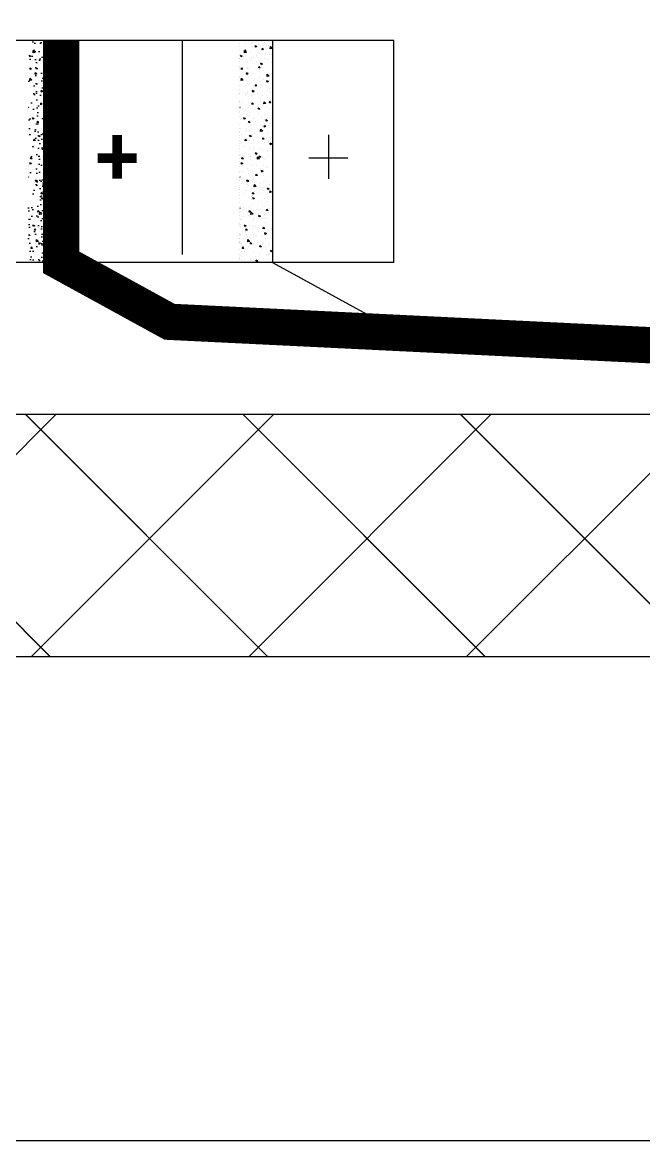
# Model space of a CAD drawing. Extents: x 419008 to 585152, y 366207 to 472224.
# Drawn here: x 510068.4 to 510324.9, y 458034 to 458495.9 of the extents above; entities that cross this region are included whole.
import ezdxf

# ---------------------------------------------------------------- set-up
doc = ezdxf.new("R2010")
doc.units = 0
doc.header["$LTSCALE"] = 50
doc.linetypes.add('CONTINOUS', pattern=[16, 16, -1e-13])
doc.layers.get('0').update_dxf_attribs({"linetype": 'CONTINUOUS'})
for name, color, linetype in [('base', 7, 'CONTINUOUS'), ('eq', 255, 'CONTINUOUS'), ('WALL', 5, 'CONTINUOUS')]:
    doc.layers.add(name, color=color, linetype=linetype)

# ---------------------------------------------------------------- blocks, each defined once
blk = doc.blocks.new('A$C3FF65A5C')
at = {"linetype": 'Continuous'}
for p, q in [((1714.49, 8729.87, 164.7), (685.51, 8729.87, 164.7)), ((1664.49, 8729.87, 164.7), (1664.49, 8660.16, 164.7)), ((1714.49, 8638.24, 164.7), (1714.49, 8729.87, 164.7)), ((1687.54, 8690.91, 164.7), (1687.54, 8672.77, 164.7)), ((1695.61, 8681.34, 164.7), (1679.48, 8681.34, 164.7)), ((1714.49, 8638.24, 164.7), (685.51, 8638.24, 164.7))]:
    blk.add_line(p, q, dxfattribs=at)
at = {"linetype": 'CONTINOUS'}
for p, q in [((1652.07, 8729.87, 164.7), (1652.07, 8729.87, 164.7)), ((1652.07, 8729.87, 164.7), (1652.07, 8729.87, 164.7)), ((1652.65, 8729.87, 164.7), (1652.65, 8729.87, 164.7)), ((1652.65, 8729.87, 164.7), (1652.65, 8729.87, 164.7)), ((1657.2, 8729.87, 164.7), (1657.2, 8729.87, 164.7)), ((1657.2, 8729.87, 164.7), (1657.2, 8729.87, 164.7)), ((1657.63, 8729.87, 164.7), (1657.63, 8729.87, 164.7)), ((1657.63, 8729.87, 164.7), (1657.63, 8729.87, 164.7)), ((1660.5, 8729.87, 164.7), (1660.5, 8729.87, 164.7)), ((1662.62, 8729.87, 164.7), (1662.62, 8729.87, 164.7)), ((1662.62, 8729.87, 164.7), (1662.62, 8729.87, 164.7)), ((1664.12, 8729.87, 164.7), (1664.12, 8729.87, 164.7)), ((1664.12, 8729.87, 164.7), (1664.12, 8729.87, 164.7)), ((1664.49, 8729.87, 164.7), (1664.49, 8638.24, 164.7)), ((1664.49, 8729.87, 164.7), (1664.49, 8638.24, 164.7)), ((1650.97, 8728.8, 164.7), (1650.97, 8728.8, 164.7)), ((1650.97, 8727.48, 164.7), (1650.97, 8727.48, 164.7)), ((1650.97, 8727.48, 164.7), (1650.97, 8727.48, 164.7)), ((1650.97, 8725.89, 164.7), (1650.97, 8725.89, 164.7)), ((1650.97, 8725.89, 164.7), (1650.97, 8725.89, 164.7)), ((1652.72, 8729.25, 164.7), (1652.72, 8729.25, 164.7)), ((1652.83, 8724.79, 164.7), (1652.94, 8725.74, 164.7)), ((1653.72, 8724.93, 164.7), (1652.83, 8724.79, 164.7)), ((1652.85, 8725.64, 164.7), (1652.85, 8725.64, 164.7)), ((1653.72, 8724.93, 164.7), (1652.94, 8725.74, 164.7)), ((1652.99, 8725.45, 164.7), (1653.1, 8726.08, 164.7)), ((1653.59, 8725.51, 164.7), (1652.99, 8725.45, 164.7)), ((1653.59, 8725.51, 164.7), (1653.1, 8726.08, 164.7)), ((1653.57, 8728.72, 164.7), (1653.57, 8728.72, 164.7)), ((1653.69, 8725.39, 164.7), (1653.69, 8725.39, 164.7)), ((1655.35, 8725.31, 164.7), (1655.35, 8725.31, 164.7)), ((1655.92, 8728.78, 164.7), (1655.92, 8728.78, 164.7)), ((1656.24, 8728.99, 164.7), (1656.24, 8728.99, 164.7)), ((1657.93, 8727.46, 164.7), (1657.23, 8727.73, 164.7)), ((1657.43, 8727.13, 164.7), (1657.23, 8727.73, 164.7)), ((1657.93, 8727.46, 164.7), (1657.43, 8727.13, 164.7)), ((1658.7, 8728.02, 164.7), (1658.7, 8728.02, 164.7)), ((1659.03, 8728.42, 164.7), (1659.03, 8728.42, 164.7)), ((1660.16, 8726.08, 164.7), (1660.27, 8726.71, 164.7)), ((1660.76, 8726.13, 164.7), (1660.16, 8726.08, 164.7)), ((1660.76, 8726.13, 164.7), (1660.28, 8726.71, 164.7)), ((1661.26, 8729, 164.7), (1661.26, 8729, 164.7)), ((1662.07, 8727.99, 164.7), (1662.07, 8727.99, 164.7)), ((1662.82, 8727.92, 164.7), (1662.82, 8727.92, 164.7)), ((1663.5, 8726.45, 164.7), (1663.61, 8727.4, 164.7)), ((1664.39, 8726.59, 164.7), (1663.5, 8726.45, 164.7)), ((1664.39, 8726.59, 164.7), (1663.61, 8727.4, 164.7)), ((1663.9, 8727.27, 164.7), (1663.9, 8727.27, 164.7)), ((1664.49, 8727.88, 164.7), (1664.49, 8727.88, 164.7)), ((1664.49, 8727.88, 164.7), (1664.49, 8727.88, 164.7)), ((1664.49, 8727.88, 164.7), (1664.49, 8727.88, 164.7)), ((1664.49, 8727.71, 164.7), (1664.49, 8727.71, 164.7)), ((1664.49, 8727.71, 164.7), (1664.49, 8727.71, 164.7)), ((1664.49, 8727.71, 164.7), (1664.49, 8727.71, 164.7)), ((1664.49, 8726.81, 164.7), (1664.49, 8726.81, 164.7)), ((1650.97, 8724.24, 164.7), (1650.97, 8724.24, 164.7)), ((1650.97, 8724.24, 164.7), (1650.97, 8724.24, 164.7)), ((1650.97, 8722.45, 164.7), (1650.97, 8722.45, 164.7)), ((1650.97, 8722.45, 164.7), (1650.97, 8722.45, 164.7)), ((1650.97, 8722.29, 164.7), (1650.97, 8722.29, 164.7)), ((1650.97, 8721.01, 164.7), (1650.97, 8721.01, 164.7)), ((1650.97, 8721.01, 164.7), (1650.97, 8721.01, 164.7)), ((1651.96, 8723.44, 164.7), (1651.26, 8723.71, 164.7)), ((1651.46, 8723.1, 164.7), (1651.26, 8723.7, 164.7)), ((1651.96, 8723.44, 164.7), (1651.46, 8723.1, 164.7)), ((1651.69, 8722.19, 164.7), (1651.69, 8722.19, 164.7)), ((1652.53, 8723.44, 164.7), (1652.53, 8723.44, 164.7)), ((1653.81, 8722.06, 164.7), (1653.81, 8722.06, 164.7)), ((1654.25, 8720.82, 164.7), (1654.25, 8720.82, 164.7)), ((1655.48, 8721.7, 164.7), (1655.48, 8721.7, 164.7)), ((1655.76, 8722.33, 164.7), (1655.76, 8722.33, 164.7)), ((1656.65, 8723.02, 164.7), (1656.65, 8723.02, 164.7)), ((1657.87, 8723.67, 164.7), (1657.87, 8723.67, 164.7)), ((1657.98, 8721.37, 164.7), (1657.98, 8721.37, 164.7)), ((1658.82, 8724.69, 164.7), (1658.82, 8724.69, 164.7)), ((1658.95, 8721.36, 164.7), (1658.95, 8721.36, 164.7)), ((1660.36, 8720.21, 164.7), (1659.66, 8720.48, 164.7)), ((1659.86, 8719.87, 164.7), (1659.66, 8720.48, 164.7)), ((1661.1, 8722.55, 164.7), (1661.1, 8722.55, 164.7)), ((1661.66, 8724.48, 164.7), (1661.66, 8724.48, 164.7)), ((1662.48, 8722.02, 164.7), (1662.48, 8722.02, 164.7)), ((1663.21, 8723.89, 164.7), (1663.21, 8723.89, 164.7)), ((1664.02, 8723.94, 164.7), (1664.02, 8723.94, 164.7)), ((1664.14, 8720.61, 164.7), (1664.14, 8720.61, 164.7)), ((1664.29, 8720.54, 164.7), (1664.29, 8720.54, 164.7)), ((1664.49, 8724.71, 164.7), (1664.49, 8724.71, 164.7)), ((1664.49, 8724.71, 164.7), (1664.49, 8724.71, 164.7)), ((1664.49, 8724.71, 164.7), (1664.49, 8724.71, 164.7)), ((1664.49, 8724.11, 164.7), (1664.49, 8724.11, 164.7)), ((1664.49, 8723.86, 164.7), (1664.49, 8723.86, 164.7)), ((1664.49, 8723.86, 164.7), (1664.49, 8723.86, 164.7)), ((1664.49, 8723.86, 164.7), (1664.49, 8723.86, 164.7)), ((1664.49, 8723.58, 164.7), (1664.49, 8723.58, 164.7)), ((1664.49, 8721.53, 164.7), (1664.49, 8721.53, 164.7)), ((1664.49, 8721.53, 164.7), (1664.49, 8721.53, 164.7)), ((1664.49, 8720.51, 164.7), (1664.49, 8720.51, 164.7)), ((1664.49, 8720.34, 164.7), (1664.49, 8720.34, 164.7)), ((1650.97, 8719.27, 164.7), (1650.97, 8719.27, 164.7)), ((1650.97, 8718.69, 164.7), (1650.97, 8718.69, 164.7)), ((1650.97, 8717.81, 164.7), (1650.97, 8717.81, 164.7)), ((1650.97, 8717.77, 164.7), (1650.97, 8717.77, 164.7)), ((1650.97, 8717.77, 164.7), (1650.97, 8717.77, 164.7)), ((1651.6, 8717.93, 164.7), (1651.71, 8718.56, 164.7)), ((1652.2, 8717.99, 164.7), (1651.6, 8717.93, 164.7)), ((1652.2, 8717.99, 164.7), (1651.72, 8718.56, 164.7)), ((1654.39, 8716.19, 164.7), (1653.69, 8716.46, 164.7)), ((1653.89, 8715.85, 164.7), (1653.69, 8716.45, 164.7)), ((1654.39, 8716.19, 164.7), (1653.9, 8715.85, 164.7)), ((1653.93, 8718.73, 164.7), (1653.93, 8718.73, 164.7)), ((1654.32, 8718.25, 164.7), (1654.32, 8718.25, 164.7)), ((1654.52, 8718.36, 164.7), (1654.52, 8718.36, 164.7)), ((1656.27, 8716.32, 164.7), (1656.27, 8716.32, 164.7)), ((1658.11, 8717.75, 164.7), (1658.11, 8717.75, 164.7)), ((1658.77, 8718.56, 164.7), (1658.89, 8719.18, 164.7)), ((1659.37, 8718.61, 164.7), (1658.77, 8718.56, 164.7)), ((1659.37, 8718.61, 164.7), (1658.89, 8719.19, 164.7)), ((1659.07, 8718.03, 164.7), (1659.07, 8718.03, 164.7)), ((1659.86, 8718.59, 164.7), (1659.86, 8718.59, 164.7)), ((1660.36, 8720.21, 164.7), (1659.87, 8719.88, 164.7)), ((1660.09, 8719.82, 164.7), (1660.09, 8719.82, 164.7)), ((1660.61, 8717.42, 164.7), (1660.61, 8717.42, 164.7)), ((1662.18, 8715.05, 164.7), (1662.29, 8716, 164.7)), ((1663.07, 8715.19, 164.7), (1662.29, 8716, 164.7)), ((1664.26, 8717.28, 164.7), (1664.26, 8717.28, 164.7)), ((1664.49, 8718.36, 164.7), (1664.49, 8718.36, 164.7)), ((1664.49, 8718.36, 164.7), (1664.49, 8718.36, 164.7)), ((1664.49, 8718.36, 164.7), (1664.49, 8718.36, 164.7)), ((1664.49, 8717.51, 164.7), (1664.49, 8717.51, 164.7)), ((1664.49, 8717.51, 164.7), (1664.49, 8717.51, 164.7)), ((1664.49, 8717.1, 164.7), (1664.49, 8717.1, 164.7)), ((1664.49, 8716.91, 164.7), (1664.49, 8716.91, 164.7)), ((1664.49, 8716.91, 164.7), (1664.49, 8716.91, 164.7)), ((1650.97, 8715.09, 164.7), (1650.97, 8715.09, 164.7)), ((1650.97, 8714.54, 164.7), (1650.97, 8714.54, 164.7)), ((1650.97, 8714.54, 164.7), (1650.97, 8714.54, 164.7)), ((1650.97, 8712.92, 164.7), (1650.97, 8712.92, 164.7)), ((1650.97, 8712.92, 164.7), (1650.97, 8712.92, 164.7)), ((1650.97, 8711.3, 164.7), (1650.97, 8711.3, 164.7)), ((1650.97, 8711.3, 164.7), (1650.97, 8711.3, 164.7)), ((1651.13, 8713.03, 164.7), (1651.13, 8713.03, 164.7)), ((1651.5, 8713.39, 164.7), (1651.62, 8714.34, 164.7)), ((1652.4, 8713.54, 164.7), (1651.51, 8713.4, 164.7)), ((1652.4, 8713.54, 164.7), (1651.62, 8714.35, 164.7)), ((1653.26, 8711.19, 164.7), (1653.26, 8711.19, 164.7)), ((1654.06, 8715.4, 164.7), (1654.06, 8715.4, 164.7)), ((1654.18, 8712.07, 164.7), (1654.18, 8712.07, 164.7)), ((1654.36, 8711.91, 164.7), (1654.36, 8711.91, 164.7)), ((1656.47, 8713.25, 164.7), (1656.47, 8713.25, 164.7)), ((1656.95, 8714.31, 164.7), (1656.95, 8714.31, 164.7)), ((1657.38, 8711.03, 164.7), (1657.5, 8711.66, 164.7)), ((1657.98, 8711.09, 164.7), (1657.39, 8711.04, 164.7)), ((1657.98, 8711.09, 164.7), (1657.5, 8711.67, 164.7)), ((1659.19, 8714.7, 164.7), (1659.19, 8714.7, 164.7)), ((1659.31, 8711.37, 164.7), (1659.31, 8711.37, 164.7)), ((1659.7, 8712.13, 164.7), (1659.7, 8712.13, 164.7)), ((1660.74, 8713.81, 164.7), (1660.74, 8713.81, 164.7)), ((1661.81, 8713.48, 164.7), (1661.81, 8713.48, 164.7)), ((1662.3, 8712.62, 164.7), (1662.09, 8713.23, 164.7)), ((1662.1, 8715.32, 164.7), (1662.1, 8715.32, 164.7)), ((1662.8, 8712.96, 164.7), (1662.1, 8713.23, 164.7)), ((1663.07, 8715.19, 164.7), (1662.18, 8715.05, 164.7)), ((1662.8, 8712.96, 164.7), (1662.3, 8712.63, 164.7)), ((1663.24, 8713.48, 164.7), (1663.24, 8713.48, 164.7)), ((1664.38, 8713.95, 164.7), (1664.38, 8713.95, 164.7)), ((1664.49, 8715.18, 164.7), (1664.49, 8715.18, 164.7)), ((1664.49, 8715.18, 164.7), (1664.49, 8715.18, 164.7)), ((1664.49, 8715.18, 164.7), (1664.49, 8715.18, 164.7)), ((1664.49, 8713.87, 164.7), (1664.49, 8713.87, 164.7)), ((1664.49, 8713.31, 164.7), (1664.49, 8713.31, 164.7)), ((1664.49, 8713.31, 164.7), (1664.49, 8713.31, 164.7)), ((1664.49, 8712.01, 164.7), (1664.49, 8712.01, 164.7)), ((1664.49, 8712.01, 164.7), (1664.49, 8712.01, 164.7)), ((1664.49, 8711.17, 164.7), (1664.49, 8711.17, 164.7)), ((1664.49, 8711.17, 164.7), (1664.49, 8711.17, 164.7)), ((1664.49, 8711.17, 164.7), (1664.49, 8711.17, 164.7)), ((1650.97, 8709.74, 164.7), (1650.97, 8709.74, 164.7)), ((1650.97, 8708.07, 164.7), (1650.97, 8708.07, 164.7)), ((1650.97, 8708.07, 164.7), (1650.97, 8708.07, 164.7)), ((1650.97, 8707.9, 164.7), (1650.97, 8707.9, 164.7)), ((1650.97, 8707.9, 164.7), (1650.97, 8707.9, 164.7)), ((1653.12, 8707.94, 164.7), (1653.12, 8707.94, 164.7)), ((1653.39, 8707.58, 164.7), (1653.39, 8707.58, 164.7)), ((1654.28, 8708.16, 164.7), (1654.28, 8708.16, 164.7)), ((1654.3, 8708.75, 164.7), (1654.3, 8708.75, 164.7)), ((1655.9, 8707.25, 164.7), (1655.9, 8707.25, 164.7)), ((1656.83, 8708.94, 164.7), (1656.13, 8709.2, 164.7)), ((1656.33, 8708.6, 164.7), (1656.13, 8709.2, 164.7)), ((1656.83, 8708.94, 164.7), (1656.33, 8708.6, 164.7)), ((1656.68, 8710.36, 164.7), (1656.68, 8710.36, 164.7)), ((1658.46, 8708.17, 164.7), (1658.46, 8708.17, 164.7)), ((1659.43, 8708.04, 164.7), (1659.43, 8708.04, 164.7)), ((1659.58, 8710.36, 164.7), (1659.58, 8710.36, 164.7)), ((1660.12, 8707.16, 164.7), (1660.12, 8707.16, 164.7)), ((1662.51, 8709.36, 164.7), (1662.51, 8709.36, 164.7)), ((1663.37, 8709.86, 164.7), (1663.37, 8709.86, 164.7)), ((1663.8, 8708.39, 164.7), (1663.8, 8708.39, 164.7)), ((1664.49, 8710.63, 164.7), (1664.49, 8710.63, 164.7)), ((1664.49, 8710.63, 164.7), (1664.49, 8710.63, 164.7)), ((1664.49, 8709.72, 164.7), (1664.49, 8709.72, 164.7)), ((1664.49, 8709.72, 164.7), (1664.49, 8709.72, 164.7)), ((1664.49, 8709.72, 164.7), (1664.49, 8709.72, 164.7)), ((1664.49, 8708.83, 164.7), (1664.49, 8708.83, 164.7)), ((1664.49, 8708.83, 164.7), (1664.49, 8708.83, 164.7)), ((1664.49, 8707.4, 164.7), (1664.49, 8707.4, 164.7)), ((1664.49, 8707.4, 164.7), (1664.49, 8707.4, 164.7)), ((1650.97, 8705.12, 164.7), (1650.97, 8705.12, 164.7)), ((1650.97, 8704.83, 164.7), (1650.97, 8704.83, 164.7)), ((1650.97, 8704.83, 164.7), (1650.97, 8704.83, 164.7)), ((1650.97, 8704.3, 164.7), (1650.97, 8704.3, 164.7)), ((1651.07, 8702.14, 164.7), (1650.97, 8702.25, 164.7)), ((1651.07, 8702.14, 164.7), (1650.97, 8702.12, 164.7)), ((1652.24, 8704.13, 164.7), (1652.24, 8704.13, 164.7)), ((1654.42, 8705.42, 164.7), (1654.42, 8705.42, 164.7)), ((1654.54, 8702.09, 164.7), (1654.54, 8702.09, 164.7)), ((1655.07, 8702.83, 164.7), (1655.07, 8702.83, 164.7)), ((1656, 8703.51, 164.7), (1656.11, 8704.14, 164.7)), ((1656.6, 8703.57, 164.7), (1656, 8703.52, 164.7)), ((1656.02, 8703.64, 164.7), (1656.02, 8703.64, 164.7)), ((1656.6, 8703.57, 164.7), (1656.11, 8704.14, 164.7)), ((1656.3, 8703.66, 164.7), (1656.3, 8703.66, 164.7)), ((1658.53, 8703.31, 164.7), (1658.53, 8703.31, 164.7)), ((1659.26, 8701.68, 164.7), (1658.56, 8701.95, 164.7)), ((1658.76, 8701.34, 164.7), (1658.56, 8701.95, 164.7)), ((1659.55, 8704.71, 164.7), (1659.55, 8704.71, 164.7)), ((1660.41, 8703.06, 164.7), (1660.41, 8703.06, 164.7)), ((1660.85, 8703.65, 164.7), (1660.96, 8704.6, 164.7)), ((1661.74, 8703.79, 164.7), (1660.85, 8703.66, 164.7)), ((1661.74, 8703.79, 164.7), (1660.96, 8704.61, 164.7)), ((1662.13, 8702.66, 164.7), (1662.13, 8702.66, 164.7)), ((1662.21, 8706.42, 164.7), (1662.21, 8706.42, 164.7)), ((1663.17, 8704.14, 164.7), (1663.28, 8704.77, 164.7)), ((1663.77, 8704.2, 164.7), (1663.17, 8704.14, 164.7)), ((1663.77, 8704.2, 164.7), (1663.29, 8704.77, 164.7)), ((1663.64, 8701.94, 164.7), (1663.64, 8701.94, 164.7)), ((1664.49, 8706.12, 164.7), (1664.49, 8706.12, 164.7)), ((1664.49, 8705.66, 164.7), (1664.49, 8705.66, 164.7)), ((1664.49, 8705.66, 164.7), (1664.49, 8705.66, 164.7)), ((1664.49, 8705.66, 164.7), (1664.49, 8705.66, 164.7)), ((1664.49, 8704.82, 164.7), (1664.49, 8704.82, 164.7)), ((1664.49, 8704.82, 164.7), (1664.49, 8704.82, 164.7)), ((1664.49, 8704.16, 164.7), (1664.49, 8704.16, 164.7)), ((1664.49, 8704.16, 164.7), (1664.49, 8704.16, 164.7)), ((1664.49, 8702.52, 164.7), (1664.49, 8702.52, 164.7)), ((1664.49, 8702.52, 164.7), (1664.49, 8702.52, 164.7)), ((1664.49, 8702.48, 164.7), (1664.49, 8702.48, 164.7)), ((1650.97, 8701.6, 164.7), (1650.97, 8701.6, 164.7)), ((1650.97, 8701.6, 164.7), (1650.97, 8701.6, 164.7)), ((1650.97, 8700.7, 164.7), (1650.97, 8700.7, 164.7)), ((1650.97, 8700.22, 164.7), (1650.97, 8700.22, 164.7)), ((1650.97, 8698.36, 164.7), (1650.97, 8698.36, 164.7)), ((1650.97, 8698.36, 164.7), (1650.97, 8698.36, 164.7)), ((1651.72, 8697.52, 164.7), (1651.72, 8697.52, 164.7)), ((1653.29, 8697.66, 164.7), (1652.59, 8697.93, 164.7)), ((1652.79, 8697.32, 164.7), (1652.59, 8697.92, 164.7)), ((1653.29, 8697.66, 164.7), (1652.79, 8697.32, 164.7)), ((1652.96, 8701.49, 164.7), (1652.96, 8701.49, 164.7)), ((1654.66, 8698.76, 164.7), (1654.66, 8698.76, 164.7)), ((1654.87, 8700.19, 164.7), (1654.87, 8700.19, 164.7)), ((1656.71, 8697.69, 164.7), (1656.71, 8697.69, 164.7)), ((1657.06, 8697.75, 164.7), (1657.06, 8697.75, 164.7)), ((1658.3, 8701.71, 164.7), (1658.3, 8701.71, 164.7)), ((1658.65, 8699.69, 164.7), (1658.65, 8699.69, 164.7)), ((1659.26, 8701.68, 164.7), (1658.76, 8701.35, 164.7)), ((1659.68, 8701.38, 164.7), (1659.68, 8701.38, 164.7)), ((1659.8, 8698.05, 164.7), (1659.8, 8698.05, 164.7)), ((1661.16, 8699.36, 164.7), (1661.16, 8699.36, 164.7)), ((1661.78, 8696.62, 164.7), (1661.9, 8697.24, 164.7)), ((1662.38, 8696.67, 164.7), (1661.9, 8697.25, 164.7)), ((1662.4, 8697.97, 164.7), (1662.4, 8697.97, 164.7)), ((1664.49, 8700.93, 164.7), (1664.49, 8700.93, 164.7)), ((1664.49, 8700.93, 164.7), (1664.49, 8700.93, 164.7)), ((1664.49, 8699.31, 164.7), (1664.49, 8699.31, 164.7)), ((1664.49, 8699.31, 164.7), (1664.49, 8699.31, 164.7)), ((1664.49, 8698.92, 164.7), (1664.49, 8698.92, 164.7)), ((1664.49, 8698.92, 164.7), (1664.49, 8698.92, 164.7)), ((1664.49, 8698.48, 164.7), (1664.49, 8698.48, 164.7)), ((1664.49, 8698.48, 164.7), (1664.49, 8698.48, 164.7)), ((1664.49, 8698.48, 164.7), (1664.49, 8698.48, 164.7)), ((1664.49, 8697.69, 164.7), (1664.49, 8697.69, 164.7)), ((1664.49, 8697.69, 164.7), (1664.49, 8697.69, 164.7)), ((1650.97, 8695.12, 164.7), (1650.97, 8695.12, 164.7)), ((1650.97, 8695.12, 164.7), (1650.97, 8695.12, 164.7)), ((1650.97, 8693.51, 164.7), (1650.97, 8693.51, 164.7)), ((1650.97, 8693.51, 164.7), (1650.97, 8693.51, 164.7)), ((1651.18, 8697.08, 164.7), (1651.18, 8697.08, 164.7)), ((1651.31, 8693.46, 164.7), (1651.31, 8693.46, 164.7)), ((1653.81, 8693.13, 164.7), (1653.81, 8693.13, 164.7)), ((1654.31, 8695.5, 164.7), (1654.31, 8695.5, 164.7)), ((1654.61, 8695.99, 164.7), (1654.72, 8696.62, 164.7)), ((1655.21, 8696.05, 164.7), (1654.61, 8695.99, 164.7)), ((1655.21, 8696.05, 164.7), (1654.73, 8696.62, 164.7)), ((1654.78, 8695.43, 164.7), (1654.78, 8695.43, 164.7)), ((1657.5, 8696.25, 164.7), (1657.5, 8696.25, 164.7)), ((1659.01, 8692.64, 164.7), (1659.01, 8692.64, 164.7)), ((1659.53, 8692.26, 164.7), (1659.64, 8693.21, 164.7)), ((1660.42, 8692.4, 164.7), (1659.64, 8693.21, 164.7)), ((1659.92, 8694.73, 164.7), (1659.92, 8694.73, 164.7)), ((1660.15, 8694.5, 164.7), (1660.15, 8694.5, 164.7)), ((1661.69, 8694.43, 164.7), (1660.99, 8694.7, 164.7)), ((1661.19, 8694.09, 164.7), (1660.99, 8694.7, 164.7)), ((1661.69, 8694.43, 164.7), (1661.2, 8694.1, 164.7)), ((1661.28, 8695.75, 164.7), (1661.28, 8695.75, 164.7)), ((1662.38, 8696.67, 164.7), (1661.78, 8696.62, 164.7)), ((1662.54, 8696.69, 164.7), (1662.54, 8696.69, 164.7)), ((1663.79, 8695.42, 164.7), (1663.79, 8695.42, 164.7)), ((1664.34, 8692.86, 164.7), (1664.34, 8692.86, 164.7)), ((1664.49, 8696.13, 164.7), (1664.49, 8696.13, 164.7)), ((1664.49, 8696.13, 164.7), (1664.49, 8696.13, 164.7)), ((1664.49, 8696.13, 164.7), (1664.49, 8696.13, 164.7)), ((1664.49, 8695.33, 164.7), (1664.49, 8695.33, 164.7)), ((1664.49, 8695.33, 164.7), (1664.49, 8695.33, 164.7)), ((1664.49, 8694.46, 164.7), (1664.49, 8694.46, 164.7)), ((1664.49, 8694.46, 164.7), (1664.49, 8694.46, 164.7)), ((1664.49, 8692.96, 164.7), (1664.49, 8692.96, 164.7)), ((1664.49, 8692.96, 164.7), (1664.49, 8692.96, 164.7)), ((1664.49, 8692.96, 164.7), (1664.49, 8692.96, 164.7)), ((1650.97, 8692.43, 164.7), (1650.97, 8692.43, 164.7)), ((1650.97, 8691.89, 164.7), (1650.97, 8691.89, 164.7)), ((1650.97, 8691.89, 164.7), (1650.97, 8691.89, 164.7)), ((1650.97, 8690.69, 164.7), (1650.97, 8690.69, 164.7)), ((1650.97, 8689.91, 164.7), (1650.97, 8689.91, 164.7)), ((1650.97, 8689.91, 164.7), (1650.97, 8689.91, 164.7)), ((1650.97, 8688.65, 164.7), (1650.97, 8688.65, 164.7)), ((1650.97, 8688.65, 164.7), (1650.97, 8688.65, 164.7)), ((1651.56, 8691.07, 164.7), (1651.56, 8691.07, 164.7)), ((1653.22, 8688.47, 164.7), (1653.34, 8689.1, 164.7)), ((1653.82, 8688.52, 164.7), (1653.22, 8688.47, 164.7)), ((1653.82, 8688.52, 164.7), (1653.34, 8689.1, 164.7)), ((1653.67, 8692.41, 164.7), (1653.67, 8692.41, 164.7)), ((1653.94, 8689.52, 164.7), (1653.94, 8689.52, 164.7)), ((1654.91, 8692.1, 164.7), (1654.91, 8692.1, 164.7)), ((1655.72, 8690.41, 164.7), (1655.02, 8690.68, 164.7)), ((1655.23, 8690.07, 164.7), (1655.02, 8690.67, 164.7)), ((1655.03, 8688.77, 164.7), (1655.03, 8688.77, 164.7)), ((1655.72, 8690.41, 164.7), (1655.23, 8690.07, 164.7)), ((1656.33, 8691, 164.7), (1656.33, 8691, 164.7)), ((1656.44, 8689.19, 164.7), (1656.44, 8689.19, 164.7)), ((1656.9, 8691.3, 164.7), (1656.9, 8691.3, 164.7)), ((1660.42, 8692.4, 164.7), (1659.53, 8692.26, 164.7)), ((1660.04, 8691.4, 164.7), (1660.04, 8691.4, 164.7)), ((1660.13, 8692.3, 164.7), (1660.13, 8692.3, 164.7)), ((1660.16, 8688.07, 164.7), (1660.16, 8688.07, 164.7)), ((1660.39, 8689.1, 164.7), (1660.51, 8689.72, 164.7)), ((1660.99, 8689.15, 164.7), (1660.4, 8689.1, 164.7)), ((1660.99, 8689.15, 164.7), (1660.51, 8689.73, 164.7)), ((1662.16, 8690, 164.7), (1662.16, 8690, 164.7)), ((1662.24, 8691.52, 164.7), (1662.24, 8691.52, 164.7)), ((1662.76, 8688.36, 164.7), (1662.76, 8688.36, 164.7)), ((1663.92, 8691.8, 164.7), (1663.92, 8691.8, 164.7)), ((1664.49, 8692.13, 164.7), (1664.49, 8692.13, 164.7)), ((1664.49, 8692.13, 164.7), (1664.49, 8692.13, 164.7)), ((1664.49, 8691.73, 164.7), (1664.49, 8691.73, 164.7)), ((1664.49, 8691.73, 164.7), (1664.49, 8691.73, 164.7)), ((1664.49, 8691.73, 164.7), (1664.49, 8691.73, 164.7)), ((1664.49, 8691.22, 164.7), (1664.49, 8691.22, 164.7)), ((1664.49, 8691.22, 164.7), (1664.49, 8691.22, 164.7)), ((1664.49, 8689.78, 164.7), (1664.49, 8689.78, 164.7)), ((1664.49, 8689.78, 164.7), (1664.49, 8689.78, 164.7)), ((1664.49, 8688.13, 164.7), (1664.49, 8688.13, 164.7)), ((1664.49, 8687.98, 164.7), (1664.49, 8687.98, 164.7)), ((1664.49, 8687.98, 164.7), (1664.49, 8687.98, 164.7)), ((1650.97, 8687.52, 164.7), (1650.97, 8687.52, 164.7)), ((1650.97, 8686.31, 164.7), (1650.97, 8686.31, 164.7)), ((1650.97, 8685.42, 164.7), (1650.97, 8685.42, 164.7)), ((1650.97, 8685.42, 164.7), (1650.97, 8685.42, 164.7)), ((1652.78, 8686.07, 164.7), (1652.78, 8686.07, 164.7)), ((1655.15, 8685.44, 164.7), (1655.15, 8685.44, 164.7)), ((1655.66, 8687.33, 164.7), (1655.66, 8687.33, 164.7)), ((1656.57, 8685.57, 164.7), (1656.57, 8685.57, 164.7)), ((1656.74, 8685.03, 164.7), (1656.74, 8685.03, 164.7)), ((1658.16, 8683.16, 164.7), (1657.46, 8683.42, 164.7)), ((1657.66, 8682.82, 164.7), (1657.46, 8683.42, 164.7)), ((1659.07, 8685.24, 164.7), (1659.07, 8685.24, 164.7)), ((1660.28, 8684.74, 164.7), (1660.28, 8684.74, 164.7)), ((1661, 8687.56, 164.7), (1661, 8687.56, 164.7)), ((1662.57, 8684.03, 164.7), (1662.57, 8684.03, 164.7)), ((1663.63, 8686.84, 164.7), (1663.42, 8687.45, 164.7)), ((1664.13, 8687.18, 164.7), (1663.43, 8687.45, 164.7)), ((1664.13, 8687.18, 164.7), (1663.63, 8686.85, 164.7)), ((1664.49, 8686.61, 164.7), (1664.49, 8686.61, 164.7)), ((1664.49, 8686.61, 164.7), (1664.49, 8686.61, 164.7)), ((1664.49, 8686.61, 164.7), (1664.49, 8686.61, 164.7)), ((1664.49, 8685.79, 164.7), (1664.49, 8685.79, 164.7)), ((1664.49, 8685.79, 164.7), (1664.49, 8685.79, 164.7)), ((1664.49, 8685.79, 164.7), (1664.49, 8685.79, 164.7)), ((1664.49, 8684.75, 164.7), (1664.49, 8684.75, 164.7)), ((1664.49, 8684.75, 164.7), (1664.49, 8684.75, 164.7)), ((1664.49, 8684.53, 164.7), (1664.49, 8684.53, 164.7)), ((1664.49, 8684.53, 164.7), (1664.49, 8684.53, 164.7)), ((1664.49, 8683.43, 164.7), (1664.49, 8683.43, 164.7)), ((1664.49, 8683.43, 164.7), (1664.49, 8683.43, 164.7)), ((1664.49, 8683.43, 164.7), (1664.49, 8683.43, 164.7)), ((1650.97, 8682.71, 164.7), (1650.97, 8682.71, 164.7)), ((1650.97, 8682.18, 164.7), (1650.97, 8682.18, 164.7)), ((1650.97, 8682.18, 164.7), (1650.97, 8682.18, 164.7)), ((1650.97, 8681.17, 164.7), (1650.97, 8681.17, 164.7)), ((1650.97, 8681.17, 164.7), (1650.97, 8681.17, 164.7)), ((1650.97, 8679.74, 164.7), (1650.97, 8679.74, 164.7)), ((1650.97, 8678.95, 164.7), (1650.97, 8678.95, 164.7)), ((1650.97, 8678.95, 164.7), (1650.97, 8678.95, 164.7)), ((1652.19, 8679.13, 164.7), (1651.49, 8679.4, 164.7)), ((1651.69, 8678.79, 164.7), (1651.49, 8679.39, 164.7)), ((1652.19, 8679.13, 164.7), (1651.69, 8678.79, 164.7)), ((1651.73, 8679.02, 164.7), (1651.73, 8679.02, 164.7)), ((1651.83, 8680.95, 164.7), (1651.95, 8681.57, 164.7)), ((1652.43, 8681, 164.7), (1651.84, 8680.95, 164.7)), ((1652.43, 8681, 164.7), (1651.95, 8681.58, 164.7)), ((1652.27, 8681.99, 164.7), (1652.27, 8681.99, 164.7)), ((1654.34, 8682.84, 164.7), (1654.34, 8682.84, 164.7)), ((1655.27, 8682.11, 164.7), (1655.27, 8682.11, 164.7)), ((1655.39, 8678.79, 164.7), (1655.39, 8678.79, 164.7)), ((1655.41, 8682.13, 164.7), (1655.41, 8682.13, 164.7)), ((1655.5, 8680.88, 164.7), (1655.5, 8680.88, 164.7)), ((1657.6, 8682.22, 164.7), (1657.6, 8682.22, 164.7)), ((1658.16, 8683.16, 164.7), (1657.66, 8682.82, 164.7)), ((1658.2, 8680.86, 164.7), (1658.31, 8681.81, 164.7)), ((1659.09, 8681, 164.7), (1658.2, 8680.86, 164.7)), ((1659.09, 8681, 164.7), (1658.31, 8681.81, 164.7)), ((1659.01, 8681.57, 164.7), (1659.12, 8682.2, 164.7)), ((1659.61, 8681.63, 164.7), (1659.01, 8681.58, 164.7)), ((1659.61, 8681.63, 164.7), (1659.12, 8682.21, 164.7)), ((1659.2, 8681.63, 164.7), (1659.2, 8681.63, 164.7)), ((1660.17, 8681.84, 164.7), (1660.17, 8681.84, 164.7)), ((1660.41, 8681.41, 164.7), (1660.41, 8681.41, 164.7)), ((1660.83, 8681.1, 164.7), (1660.83, 8681.1, 164.7)), ((1661.7, 8681.3, 164.7), (1661.7, 8681.3, 164.7)), ((1662.94, 8682.45, 164.7), (1662.94, 8682.45, 164.7)), ((1664.49, 8681.51, 164.7), (1664.49, 8681.51, 164.7)), ((1664.49, 8681.51, 164.7), (1664.49, 8681.51, 164.7)), ((1664.49, 8680.93, 164.7), (1664.49, 8680.93, 164.7)), ((1664.49, 8680.93, 164.7), (1664.49, 8680.93, 164.7)), ((1664.49, 8680.26, 164.7), (1664.49, 8680.26, 164.7)), ((1664.49, 8680.26, 164.7), (1664.49, 8680.26, 164.7)), ((1664.49, 8679.44, 164.7), (1664.49, 8679.44, 164.7)), ((1664.49, 8679.44, 164.7), (1664.49, 8679.44, 164.7)), ((1650.97, 8677.99, 164.7), (1650.97, 8677.99, 164.7)), ((1650.97, 8675.71, 164.7), (1650.97, 8675.71, 164.7)), ((1650.97, 8675.71, 164.7), (1650.97, 8675.71, 164.7)), ((1650.97, 8675.52, 164.7), (1650.97, 8675.52, 164.7)), ((1650.97, 8675.52, 164.7), (1650.97, 8675.52, 164.7)), ((1651.86, 8675.4, 164.7), (1651.86, 8675.4, 164.7)), ((1654.26, 8676.91, 164.7), (1654.26, 8676.91, 164.7)), ((1654.36, 8675.07, 164.7), (1654.36, 8675.07, 164.7)), ((1655.51, 8675.46, 164.7), (1655.51, 8675.46, 164.7)), ((1656.36, 8678.34, 164.7), (1656.36, 8678.34, 164.7)), ((1657.62, 8674.05, 164.7), (1657.73, 8674.68, 164.7)), ((1658.22, 8674.11, 164.7), (1657.74, 8674.68, 164.7)), ((1658.04, 8678.18, 164.7), (1658.04, 8678.18, 164.7)), ((1659.59, 8677.14, 164.7), (1659.59, 8677.14, 164.7)), ((1660.59, 8675.9, 164.7), (1659.89, 8676.17, 164.7)), ((1660.09, 8675.56, 164.7), (1659.89, 8676.17, 164.7)), ((1660.59, 8675.9, 164.7), (1660.09, 8675.57, 164.7)), ((1660.53, 8678.08, 164.7), (1660.53, 8678.08, 164.7)), ((1660.65, 8674.75, 164.7), (1660.65, 8674.75, 164.7)), ((1660.68, 8674.24, 164.7), (1660.68, 8674.24, 164.7)), ((1661.83, 8677.69, 164.7), (1661.83, 8677.69, 164.7)), ((1662.19, 8677.33, 164.7), (1662.19, 8677.33, 164.7)), ((1664.34, 8677.36, 164.7), (1664.34, 8677.36, 164.7)), ((1664.49, 8678.28, 164.7), (1664.49, 8678.28, 164.7)), ((1664.49, 8678.28, 164.7), (1664.49, 8678.28, 164.7)), ((1664.49, 8677.34, 164.7), (1664.49, 8677.34, 164.7)), ((1664.49, 8677.34, 164.7), (1664.49, 8677.34, 164.7)), ((1664.49, 8677.08, 164.7), (1664.49, 8677.08, 164.7)), ((1664.49, 8677.08, 164.7), (1664.49, 8677.08, 164.7)), ((1664.49, 8677.08, 164.7), (1664.49, 8677.08, 164.7)), ((1664.49, 8675.04, 164.7), (1664.49, 8675.04, 164.7)), ((1664.49, 8675.04, 164.7), (1664.49, 8675.04, 164.7)), ((1651.05, 8673.48, 164.7), (1650.97, 8673.57, 164.7)), ((1651.05, 8673.48, 164.7), (1650.97, 8673.47, 164.7)), ((1650.97, 8672.47, 164.7), (1650.97, 8672.47, 164.7)), ((1650.97, 8672.47, 164.7), (1650.97, 8672.47, 164.7)), ((1650.97, 8671.92, 164.7), (1650.97, 8671.92, 164.7)), ((1650.97, 8671.92, 164.7), (1650.97, 8671.92, 164.7)), ((1654.62, 8671.88, 164.7), (1653.92, 8672.15, 164.7)), ((1654.12, 8671.54, 164.7), (1653.92, 8672.14, 164.7)), ((1654.09, 8670.46, 164.7), (1654.09, 8670.46, 164.7)), ((1654.62, 8671.88, 164.7), (1654.12, 8671.54, 164.7)), ((1654.37, 8670.17, 164.7), (1654.37, 8670.17, 164.7)), ((1654.49, 8671.46, 164.7), (1654.49, 8671.46, 164.7)), ((1655.64, 8672.13, 164.7), (1655.64, 8672.13, 164.7)), ((1656.2, 8671.8, 164.7), (1656.2, 8671.8, 164.7)), ((1656.77, 8672.37, 164.7), (1656.77, 8672.37, 164.7)), ((1656.87, 8669.46, 164.7), (1656.98, 8670.41, 164.7)), ((1657.76, 8669.61, 164.7), (1656.88, 8669.47, 164.7)), ((1656.99, 8671.13, 164.7), (1656.99, 8671.13, 164.7)), ((1657.76, 8669.61, 164.7), (1656.99, 8670.42, 164.7)), ((1658.22, 8674.11, 164.7), (1657.62, 8674.06, 164.7)), ((1659.43, 8670.68, 164.7), (1659.43, 8670.68, 164.7)), ((1660.77, 8671.42, 164.7), (1660.77, 8671.42, 164.7)), ((1661.54, 8672.03, 164.7), (1661.54, 8672.03, 164.7)), ((1662.6, 8671.37, 164.7), (1662.6, 8671.37, 164.7)), ((1663.31, 8670.3, 164.7), (1663.31, 8670.3, 164.7)), ((1664.46, 8673.74, 164.7), (1664.46, 8673.74, 164.7)), ((1664.49, 8673.91, 164.7), (1664.49, 8673.91, 164.7)), ((1664.49, 8673.91, 164.7), (1664.49, 8673.91, 164.7)), ((1664.49, 8673.91, 164.7), (1664.49, 8673.91, 164.7)), ((1664.49, 8673.74, 164.7), (1664.49, 8673.74, 164.7)), ((1664.49, 8673.74, 164.7), (1664.49, 8673.74, 164.7)), ((1664.49, 8673.74, 164.7), (1664.49, 8673.74, 164.7)), ((1664.49, 8673.1, 164.7), (1664.49, 8673.1, 164.7)), ((1664.49, 8673.1, 164.7), (1664.49, 8673.1, 164.7)), ((1664.49, 8673.1, 164.7), (1664.49, 8673.1, 164.7)), ((1664.49, 8671.81, 164.7), (1664.49, 8671.81, 164.7)), ((1664.49, 8671.81, 164.7), (1664.49, 8671.81, 164.7)), ((1664.49, 8670.73, 164.7), (1664.49, 8670.73, 164.7)), ((1664.49, 8670.73, 164.7), (1664.49, 8670.73, 164.7)), ((1664.49, 8670.14, 164.7), (1664.49, 8670.14, 164.7)), ((1650.97, 8669.24, 164.7), (1650.97, 8669.24, 164.7)), ((1650.97, 8669.24, 164.7), (1650.97, 8669.24, 164.7)), ((1650.97, 8668.47, 164.7), (1650.97, 8668.47, 164.7)), ((1650.97, 8668.32, 164.7), (1650.97, 8668.32, 164.7)), ((1650.97, 8667.05, 164.7), (1650.97, 8667.05, 164.7)), ((1650.97, 8666, 164.7), (1650.97, 8666, 164.7)), ((1650.97, 8666, 164.7), (1650.97, 8666, 164.7)), ((1652.85, 8666.49, 164.7), (1652.85, 8666.49, 164.7)), ((1653.33, 8668.01, 164.7), (1653.33, 8668.01, 164.7)), ((1655.76, 8668.8, 164.7), (1655.76, 8668.8, 164.7)), ((1655.88, 8665.47, 164.7), (1655.88, 8665.47, 164.7)), ((1656.23, 8666.53, 164.7), (1656.35, 8667.16, 164.7)), ((1656.83, 8666.59, 164.7), (1656.23, 8666.53, 164.7)), ((1656.83, 8666.59, 164.7), (1656.35, 8667.16, 164.7)), ((1657.05, 8664.63, 164.7), (1656.35, 8664.89, 164.7)), ((1656.56, 8664.29, 164.7), (1656.35, 8664.89, 164.7)), ((1656.39, 8665.67, 164.7), (1656.39, 8665.67, 164.7)), ((1657.12, 8667.51, 164.7), (1657.12, 8667.51, 164.7)), ((1658.19, 8666.72, 164.7), (1658.19, 8666.72, 164.7)), ((1659.62, 8667.18, 164.7), (1659.62, 8667.18, 164.7)), ((1660.2, 8669.17, 164.7), (1660.2, 8669.17, 164.7)), ((1660.89, 8668.09, 164.7), (1660.89, 8668.09, 164.7)), ((1663.02, 8668.65, 164.7), (1662.32, 8668.92, 164.7)), ((1662.52, 8668.31, 164.7), (1662.32, 8668.92, 164.7)), ((1663.02, 8668.65, 164.7), (1662.53, 8668.32, 164.7)), ((1663.4, 8667.16, 164.7), (1663.52, 8667.78, 164.7)), ((1664, 8667.21, 164.7), (1663.41, 8667.16, 164.7)), ((1664, 8667.21, 164.7), (1663.52, 8667.79, 164.7)), ((1663.53, 8666.94, 164.7), (1663.53, 8666.94, 164.7)), ((1664.49, 8668.57, 164.7), (1664.49, 8668.57, 164.7)), ((1664.49, 8668.57, 164.7), (1664.49, 8668.57, 164.7)), ((1664.49, 8667.55, 164.7), (1664.49, 8667.55, 164.7)), ((1664.49, 8667.55, 164.7), (1664.49, 8667.55, 164.7)), ((1664.49, 8666.75, 164.7), (1664.49, 8666.75, 164.7)), ((1664.49, 8666.75, 164.7), (1664.49, 8666.75, 164.7)), ((1664.49, 8666.54, 164.7), (1664.49, 8666.54, 164.7)), ((1664.49, 8666.54, 164.7), (1664.49, 8666.54, 164.7)), ((1664.49, 8665.33, 164.7), (1664.49, 8665.33, 164.7)), ((1664.49, 8665.33, 164.7), (1664.49, 8665.33, 164.7)), ((1650.97, 8664.73, 164.7), (1650.97, 8664.73, 164.7)), ((1650.97, 8662.77, 164.7), (1650.97, 8662.77, 164.7)), ((1650.97, 8662.77, 164.7), (1650.97, 8662.77, 164.7)), ((1651.09, 8660.6, 164.7), (1650.97, 8660.65, 164.7)), ((1651.09, 8660.6, 164.7), (1650.97, 8660.52, 164.7)), ((1652.28, 8660.96, 164.7), (1652.28, 8660.96, 164.7)), ((1654.8, 8661.38, 164.7), (1654.8, 8661.38, 164.7)), ((1655.96, 8664.07, 164.7), (1655.96, 8664.07, 164.7)), ((1656, 8662.14, 164.7), (1656, 8662.14, 164.7)), ((1657.05, 8664.63, 164.7), (1656.56, 8664.29, 164.7)), ((1658.03, 8660.27, 164.7), (1658.03, 8660.27, 164.7)), ((1659.75, 8663.57, 164.7), (1659.75, 8663.57, 164.7)), ((1660.14, 8661.61, 164.7), (1660.14, 8661.61, 164.7)), ((1661.01, 8664.77, 164.7), (1661.01, 8664.77, 164.7)), ((1661.14, 8661.44, 164.7), (1661.14, 8661.44, 164.7)), ((1662.02, 8659.64, 164.7), (1662.13, 8660.26, 164.7)), ((1662.62, 8659.69, 164.7), (1662.13, 8660.27, 164.7)), ((1662.22, 8664.67, 164.7), (1662.22, 8664.67, 164.7)), ((1662.25, 8663.24, 164.7), (1662.25, 8663.24, 164.7)), ((1663.37, 8660.49, 164.7), (1663.37, 8660.49, 164.7)), ((1664.49, 8664.38, 164.7), (1664.49, 8664.38, 164.7)), ((1664.49, 8664.38, 164.7), (1664.49, 8664.38, 164.7)), ((1664.49, 8664.38, 164.7), (1664.49, 8664.38, 164.7)), ((1664.49, 8662.95, 164.7), (1664.49, 8662.95, 164.7)), ((1664.49, 8662.95, 164.7), (1664.49, 8662.95, 164.7)), ((1664.49, 8662.1, 164.7), (1664.49, 8662.1, 164.7)), ((1664.49, 8662.1, 164.7), (1664.49, 8662.1, 164.7)), ((1664.49, 8661.2, 164.7), (1664.49, 8661.2, 164.7)), ((1664.49, 8660.41, 164.7), (1664.49, 8660.41, 164.7)), ((1664.49, 8660.41, 164.7), (1664.49, 8660.41, 164.7)), ((1664.49, 8660.41, 164.7), (1664.49, 8660.41, 164.7)), ((1650.97, 8659.53, 164.7), (1650.97, 8659.53, 164.7)), ((1650.97, 8658.94, 164.7), (1650.97, 8658.94, 164.7)), ((1650.97, 8657.53, 164.7), (1650.97, 8657.53, 164.7)), ((1650.97, 8657.53, 164.7), (1650.97, 8657.53, 164.7)), ((1650.97, 8656.3, 164.7), (1650.97, 8656.3, 164.7)), ((1651.07, 8659.45, 164.7), (1651.07, 8659.45, 164.7)), ((1651.19, 8656.12, 164.7), (1651.19, 8656.12, 164.7)), ((1651.45, 8656.07, 164.7), (1651.45, 8656.07, 164.7)), ((1652.4, 8657.34, 164.7), (1652.4, 8657.34, 164.7)), ((1652.69, 8660.04, 164.7), (1652.69, 8660.04, 164.7)), ((1654.4, 8657.51, 164.7), (1654.4, 8657.51, 164.7)), ((1654.84, 8659.01, 164.7), (1654.96, 8659.64, 164.7)), ((1655.44, 8659.06, 164.7), (1654.85, 8659.01, 164.7)), ((1654.91, 8657.01, 164.7), (1654.91, 8657.01, 164.7)), ((1655.44, 8659.06, 164.7), (1654.96, 8659.64, 164.7)), ((1655.55, 8658.07, 164.7), (1655.66, 8659.02, 164.7)), ((1656.44, 8658.21, 164.7), (1655.55, 8658.07, 164.7)), ((1656.44, 8658.21, 164.7), (1655.66, 8659.02, 164.7)), ((1656.12, 8658.81, 164.7), (1656.12, 8658.81, 164.7)), ((1656.79, 8656.3, 164.7), (1656.79, 8656.3, 164.7)), ((1656.8, 8659.71, 164.7), (1656.8, 8659.71, 164.7)), ((1658.59, 8660.12, 164.7), (1658.59, 8660.12, 164.7)), ((1659.49, 8657.37, 164.7), (1658.79, 8657.64, 164.7)), ((1658.99, 8657.03, 164.7), (1658.79, 8657.64, 164.7)), ((1659.49, 8657.37, 164.7), (1658.99, 8657.04, 164.7)), ((1660.23, 8656.51, 164.7), (1660.23, 8656.51, 164.7)), ((1661.22, 8656.18, 164.7), (1661.22, 8656.18, 164.7)), ((1661.26, 8658.11, 164.7), (1661.26, 8658.11, 164.7)), ((1662.62, 8659.69, 164.7), (1662.02, 8659.64, 164.7)), ((1662.13, 8656.53, 164.7), (1662.13, 8656.53, 164.7)), ((1662.38, 8659.63, 164.7), (1662.38, 8659.63, 164.7)), ((1662.63, 8658.7, 164.7), (1662.63, 8658.7, 164.7)), ((1664.49, 8659.35, 164.7), (1664.49, 8659.35, 164.7)), ((1664.49, 8659.35, 164.7), (1664.49, 8659.35, 164.7)), ((1664.49, 8659.35, 164.7), (1664.49, 8659.35, 164.7)), ((1664.49, 8658.86, 164.7), (1664.49, 8658.86, 164.7)), ((1664.49, 8658.86, 164.7), (1664.49, 8658.86, 164.7)), ((1664.49, 8658.03, 164.7), (1664.49, 8658.03, 164.7)), ((1664.49, 8658.03, 164.7), (1664.49, 8658.03, 164.7)), ((1664.49, 8655.75, 164.7), (1664.49, 8655.75, 164.7)), ((1650.97, 8654.36, 164.7), (1650.97, 8654.36, 164.7)), ((1650.97, 8653.93, 164.7), (1650.97, 8653.93, 164.7)), ((1650.97, 8653.06, 164.7), (1650.97, 8653.06, 164.7)), ((1651.25, 8653.9, 164.7), (1651.25, 8653.9, 164.7)), ((1651.31, 8652.79, 164.7), (1651.31, 8652.79, 164.7)), ((1653.52, 8653.35, 164.7), (1652.82, 8653.62, 164.7)), ((1653.02, 8653.01, 164.7), (1652.82, 8653.61, 164.7)), ((1653.52, 8653.35, 164.7), (1653.02, 8653.01, 164.7)), ((1653.46, 8651.49, 164.7), (1653.57, 8652.11, 164.7)), ((1654.06, 8651.54, 164.7), (1653.46, 8651.49, 164.7)), ((1654.06, 8651.54, 164.7), (1653.57, 8652.12, 164.7)), ((1655.03, 8653.4, 164.7), (1655.03, 8653.4, 164.7)), ((1656.24, 8655.48, 164.7), (1656.24, 8655.48, 164.7)), ((1656.37, 8652.15, 164.7), (1656.37, 8652.15, 164.7)), ((1656.41, 8653.01, 164.7), (1656.41, 8653.01, 164.7)), ((1657.54, 8653.07, 164.7), (1657.54, 8653.07, 164.7)), ((1658.74, 8651.19, 164.7), (1658.74, 8651.19, 164.7)), ((1660.63, 8652.11, 164.7), (1660.74, 8652.74, 164.7)), ((1661.23, 8652.17, 164.7), (1660.63, 8652.12, 164.7)), ((1661.23, 8652.17, 164.7), (1660.75, 8652.74, 164.7)), ((1661.38, 8654.78, 164.7), (1661.38, 8654.78, 164.7)), ((1661.5, 8651.45, 164.7), (1661.5, 8651.45, 164.7)), ((1662.25, 8652.01, 164.7), (1662.25, 8652.01, 164.7)), ((1663.85, 8652.24, 164.7), (1663.85, 8652.24, 164.7)), ((1664.08, 8651.42, 164.7), (1664.08, 8651.42, 164.7)), ((1664.49, 8655.63, 164.7), (1664.49, 8655.63, 164.7)), ((1664.49, 8655.63, 164.7), (1664.49, 8655.63, 164.7)), ((1664.49, 8654.85, 164.7), (1664.49, 8654.85, 164.7)), ((1664.49, 8654.85, 164.7), (1664.49, 8654.85, 164.7)), ((1664.49, 8654.85, 164.7), (1664.49, 8654.85, 164.7)), ((1664.49, 8654.06, 164.7), (1664.49, 8654.06, 164.7)), ((1664.49, 8654.06, 164.7), (1664.49, 8654.06, 164.7)), ((1664.49, 8652.39, 164.7), (1664.49, 8652.39, 164.7)), ((1664.49, 8652.39, 164.7), (1664.49, 8652.39, 164.7)), ((1664.49, 8652.15, 164.7), (1664.49, 8652.15, 164.7)), ((1664.49, 8651.68, 164.7), (1664.49, 8651.68, 164.7)), ((1664.49, 8651.68, 164.7), (1664.49, 8651.68, 164.7)), ((1664.49, 8651.68, 164.7), (1664.49, 8651.68, 164.7)), ((1650.97, 8650.33, 164.7), (1650.97, 8650.33, 164.7)), ((1650.97, 8649.83, 164.7), (1650.97, 8649.83, 164.7)), ((1650.97, 8649.41, 164.7), (1650.97, 8649.41, 164.7)), ((1650.97, 8648.02, 164.7), (1650.97, 8648.02, 164.7)), ((1650.97, 8648.02, 164.7), (1650.97, 8648.02, 164.7)), ((1650.97, 8646.74, 164.7), (1650.97, 8646.74, 164.7)), ((1650.97, 8646.59, 164.7), (1650.97, 8646.59, 164.7)), ((1651, 8648.04, 164.7), (1651, 8648.04, 164.7)), ((1651.29, 8649.62, 164.7), (1651.29, 8649.62, 164.7)), ((1651.44, 8649.46, 164.7), (1651.44, 8649.46, 164.7)), ((1653.4, 8650.96, 164.7), (1653.4, 8650.96, 164.7)), ((1653.88, 8649.95, 164.7), (1653.88, 8649.95, 164.7)), ((1654.22, 8646.67, 164.7), (1654.33, 8647.62, 164.7)), ((1655.11, 8646.81, 164.7), (1654.22, 8646.67, 164.7)), ((1655.11, 8646.81, 164.7), (1654.33, 8647.62, 164.7)), ((1656.49, 8648.82, 164.7), (1656.49, 8648.82, 164.7)), ((1656.63, 8649.85, 164.7), (1656.63, 8649.85, 164.7)), ((1656.83, 8647.04, 164.7), (1656.83, 8647.04, 164.7)), ((1657.66, 8649.45, 164.7), (1657.66, 8649.45, 164.7)), ((1660.17, 8649.12, 164.7), (1660.17, 8649.12, 164.7)), ((1661.92, 8650.12, 164.7), (1661.22, 8650.39, 164.7)), ((1661.42, 8649.78, 164.7), (1661.22, 8650.39, 164.7)), ((1661.92, 8650.12, 164.7), (1661.42, 8649.79, 164.7)), ((1661.62, 8648.12, 164.7), (1661.62, 8648.12, 164.7)), ((1661.97, 8650.07, 164.7), (1661.97, 8650.07, 164.7)), ((1664.49, 8649.16, 164.7), (1664.49, 8649.16, 164.7)), ((1664.49, 8649.16, 164.7), (1664.49, 8649.16, 164.7)), ((1664.49, 8648.55, 164.7), (1664.49, 8648.55, 164.7)), ((1664.49, 8648.55, 164.7), (1664.49, 8648.55, 164.7)), ((1664.49, 8648.5, 164.7), (1664.49, 8648.5, 164.7)), ((1664.49, 8648.5, 164.7), (1664.49, 8648.5, 164.7)), ((1664.49, 8647.72, 164.7), (1664.49, 8647.72, 164.7)), ((1664.49, 8647.72, 164.7), (1664.49, 8647.72, 164.7)), ((1664.49, 8647.72, 164.7), (1664.49, 8647.72, 164.7)), ((1650.97, 8646.24, 164.7), (1650.97, 8646.24, 164.7)), ((1650.97, 8643.35, 164.7), (1650.97, 8643.35, 164.7)), ((1651.56, 8646.14, 164.7), (1651.56, 8646.14, 164.7)), ((1651.68, 8642.81, 164.7), (1651.68, 8642.81, 164.7)), ((1652.07, 8643.96, 164.7), (1652.18, 8644.59, 164.7)), ((1652.67, 8644.02, 164.7), (1652.07, 8643.97, 164.7)), ((1652.67, 8644.02, 164.7), (1652.19, 8644.6, 164.7)), ((1652.82, 8642.89, 164.7), (1652.82, 8642.89, 164.7)), ((1654.43, 8644.85, 164.7), (1654.43, 8644.85, 164.7)), ((1655.95, 8646.1, 164.7), (1655.25, 8646.37, 164.7)), ((1655.45, 8645.76, 164.7), (1655.25, 8646.36, 164.7)), ((1655.39, 8645.88, 164.7), (1655.39, 8645.88, 164.7)), ((1655.95, 8646.1, 164.7), (1655.45, 8645.76, 164.7)), ((1656.51, 8646.01, 164.7), (1656.51, 8646.01, 164.7)), ((1656.61, 8645.5, 164.7), (1656.61, 8645.5, 164.7)), ((1656.73, 8642.17, 164.7), (1656.73, 8642.17, 164.7)), ((1659.14, 8642.06, 164.7), (1659.14, 8642.06, 164.7)), ((1659.24, 8644.59, 164.7), (1659.36, 8645.22, 164.7)), ((1659.84, 8644.65, 164.7), (1659.24, 8644.6, 164.7)), ((1659.84, 8644.65, 164.7), (1659.36, 8645.22, 164.7)), ((1660.26, 8643.85, 164.7), (1660.26, 8643.85, 164.7)), ((1660.3, 8645.51, 164.7), (1660.3, 8645.51, 164.7)), ((1660.73, 8646.11, 164.7), (1660.73, 8646.11, 164.7)), ((1661.74, 8644.79, 164.7), (1661.74, 8644.79, 164.7)), ((1662.66, 8646.04, 164.7), (1662.66, 8646.04, 164.7)), ((1662.8, 8645.18, 164.7), (1662.8, 8645.18, 164.7)), ((1664.35, 8642.87, 164.7), (1663.65, 8643.14, 164.7)), ((1663.86, 8642.53, 164.7), (1663.65, 8643.14, 164.7)), ((1664.35, 8642.87, 164.7), (1663.86, 8642.54, 164.7)), ((1664.49, 8645.92, 164.7), (1664.49, 8645.92, 164.7)), ((1664.49, 8645.92, 164.7), (1664.49, 8645.92, 164.7)), ((1664.49, 8645.33, 164.7), (1664.49, 8645.33, 164.7)), ((1664.49, 8645.33, 164.7), (1664.49, 8645.33, 164.7)), ((1664.49, 8645.33, 164.7), (1664.49, 8645.33, 164.7)), ((1664.49, 8644.96, 164.7), (1664.49, 8644.96, 164.7)), ((1664.49, 8644.96, 164.7), (1664.49, 8644.96, 164.7)), ((1664.49, 8642.69, 164.7), (1664.49, 8642.69, 164.7)), ((1664.49, 8642.69, 164.7), (1664.49, 8642.69, 164.7)), ((1664.49, 8642.15, 164.7), (1664.49, 8642.15, 164.7)), ((1664.49, 8642.15, 164.7), (1664.49, 8642.15, 164.7)), ((1664.49, 8642.15, 164.7), (1664.49, 8642.15, 164.7)), ((1650.97, 8641.67, 164.7), (1650.97, 8641.67, 164.7)), ((1650.97, 8640.12, 164.7), (1650.97, 8640.12, 164.7)), ((1650.97, 8639.89, 164.7), (1650.97, 8639.89, 164.7)), ((1650.97, 8639.89, 164.7), (1650.97, 8639.89, 164.7)), ((1650.97, 8639.54, 164.7), (1650.97, 8639.54, 164.7)), ((1650.97, 8639.54, 164.7), (1650.97, 8639.54, 164.7)), ((1651.8, 8639.48, 164.7), (1651.8, 8639.48, 164.7)), ((1652, 8640.55, 164.7), (1652, 8640.55, 164.7)), ((1652.95, 8639.28, 164.7), (1652.95, 8639.28, 164.7)), ((1653.36, 8638.24, 164.7), (1653.36, 8638.24, 164.7)), ((1653.42, 8638.24, 164.7), (1653.42, 8638.24, 164.7)), ((1655.23, 8639.43, 164.7), (1655.23, 8639.43, 164.7)), ((1655.45, 8638.95, 164.7), (1655.45, 8638.95, 164.7)), ((1656.44, 8640.35, 164.7), (1656.44, 8640.35, 164.7)), ((1656.85, 8638.84, 164.7), (1656.85, 8638.84, 164.7)), ((1657.34, 8640.77, 164.7), (1657.34, 8640.77, 164.7)), ((1657.64, 8638.24, 164.7), (1657.64, 8638.24, 164.7)), ((1657.64, 8638.24, 164.7), (1657.64, 8638.24, 164.7)), ((1657.64, 8638.24, 164.7), (1657.64, 8638.24, 164.7)), ((1658.38, 8638.85, 164.7), (1657.68, 8639.11, 164.7)), ((1657.89, 8638.51, 164.7), (1657.68, 8639.11, 164.7)), ((1658.38, 8638.85, 164.7), (1657.89, 8638.51, 164.7)), ((1658.34, 8638.24, 164.7), (1658.34, 8638.24, 164.7)), ((1660.57, 8639.65, 164.7), (1660.57, 8639.65, 164.7)), ((1660.87, 8638.24, 164.7), (1660.87, 8638.24, 164.7)), ((1660.87, 8638.24, 164.7), (1660.87, 8638.24, 164.7)), ((1661.85, 8638.24, 164.7), (1661.85, 8638.24, 164.7)), ((1661.85, 8638.24, 164.7), (1661.85, 8638.24, 164.7)), ((1661.85, 8638.24, 164.7), (1661.85, 8638.24, 164.7)), ((1661.86, 8641.46, 164.7), (1661.86, 8641.46, 164.7)), ((1662.28, 8639.35, 164.7), (1662.28, 8639.35, 164.7)), ((1662.68, 8641, 164.7), (1662.68, 8641, 164.7)), ((1662.93, 8641.56, 164.7), (1662.93, 8641.56, 164.7)), ((1663.33, 8638.24, 164.7), (1663.33, 8638.24, 164.7)), ((1664.49, 8641.37, 164.7), (1664.49, 8641.37, 164.7)), ((1664.49, 8641.37, 164.7), (1664.49, 8641.37, 164.7)), ((1664.49, 8641.36, 164.7), (1664.49, 8641.36, 164.7)), ((1664.49, 8641.36, 164.7), (1664.49, 8641.36, 164.7)), ((1664.49, 8641.36, 164.7), (1664.49, 8641.36, 164.7)), ((1664.49, 8639.45, 164.7), (1664.49, 8639.45, 164.7)), ((1664.49, 8639.45, 164.7), (1664.49, 8639.45, 164.7)), ((1664.49, 8638.98, 164.7), (1664.49, 8638.98, 164.7)), ((1664.49, 8638.98, 164.7), (1664.49, 8638.98, 164.7)), ((1664.49, 8638.24, 164.7), (1709.2, 8613.7, 164.7))]:
    blk.add_line(p, q, dxfattribs=at)
for p, q in [((1572.53, 8475.49, 164.7), (1472.53, 8575.49, 164.7)), ((1475.18, 8475.49, 164.7), (1575.18, 8575.49, 164.7)), ((1600, 8537.82, 164.7), (1562.34, 8575.49, 164.7)), ((1650, 8560.5, 164.7), (1664.99, 8575.49, 164.7)), ((1752.14, 8475.49, 164.7), (1652.14, 8575.49, 164.7)), ((1654.79, 8475.49, 164.7), (1754.79, 8575.49, 164.7)), ((1841.94, 8475.49, 164.7), (1741.94, 8575.49, 164.7)), ((1744.59, 8475.49, 164.7), (1844.59, 8575.49, 164.7)), ((1600, 8510.5, 164.7), (1650, 8560.5, 164.7)), ((1650, 8487.82, 164.7), (1600, 8537.82, 164.7)), ((1564.99, 8475.49, 164.7), (1600, 8510.5, 164.7)), ((1662.34, 8475.49, 164.7), (1650, 8487.82, 164.7))]:
    blk.add_line(p, q)

msp = doc.modelspace()

# ---------------------------------------------------------------- hatches: boundary and pattern name
at = {"linetype": 'CONTINOUS'}
h = msp.add_hatch(dxfattribs=at)
h.set_pattern_fill('AR-CONC', color=256, style=0)
h.set_pattern_definition([(130, (515109.1486, 456363.985), (-7.172602, -0.6275213), [0.75, -8.25]), (185, (515109.1486, 456363.985), (1.387513, 7.521921), [0.6, -6.6]), (79.5486, (515108.551, 456363.933), (-5.785094, 6.894395), [0.637402, -7.011421]), (133.8158, (515109.149, 456365.985), (-10.67241, -1.65519), [1.125, -12.375]), (83.3644, (515108.259, 456365.847), (-9.346627, 9.741179), [0.956103, -10.51713]), (188.8158, (515109.149, 456365.985), (-9.34662, 9.741186), [0.9, -9.9]), (159, (515108.1486, 456365.485), (-5.9690705, -4.026189), [0.75, -8.25]), (214, (515108.1486, 456365.485), (-2.433153, 7.2515), [0.6, -6.6]), (108.5486, (515107.651, 456365.1496), (-8.402226, 3.225305), [0.637402, -7.011421]), (142.5, (515109.1486, 456363.985), (-0.1215986, 3.3289385), [0, -6.52, 0, -6.7, 0, -6.625]), (172.5, (515109.1486, 456363.985), (-2.6306954, 3.9441171), [0, -3.82, 0, -6.37, 0, -2.525]), (212.5, (515111.3786, 456363.985), (-5.3382244, -0.2255487), [0, -2.5, 0, -7.8, 0, -10.35]), (222.5, (515112.3786, 456363.985), (-5.8318617, 1.00105), [0, -3.25, 0, -5.18, 0, -7.35])])
h.paths.add_polyline_path([(510070.88, 458488.37), (510084.4, 458488.37), (510084.4, 458396.74), (510070.88, 458396.74)])
at = {"layer": 'WALL'}
h = msp.add_hatch(dxfattribs=at)
h.set_pattern_fill('ANSI37', color=256, scale=20, style=0)
h.set_pattern_definition([(45, (599474.39, 504081.97), (-44.90128, 44.90128), []), (135, (599474.39, 504081.97), (-44.90128, -44.90128), [])])
h.paths.add_polyline_path([(509257.18, 458333.99), (508507.18, 458333.99), (508507.18, 458233.99), (509257.18, 458233.99)])
h.paths.add_polyline_path([(509307.18, 458333.99), (509257.18, 458333.99), (509257.18, 458233.99), (509307.18, 458233.99)])
h.paths.add_polyline_path([(510107.18, 458333.99), (509707.18, 458333.99), (509707.18, 458233.99), (510107.18, 458233.99)])
h.paths.add_polyline_path([(509707.18, 458333.99), (509307.18, 458333.99), (509307.18, 458233.99), (509707.18, 458233.99)])
h.paths.add_polyline_path([(510157.18, 458333.99), (510107.18, 458333.99), (510107.18, 458234.87), (510107.57, 458233.99), (510157.18, 458233.99)])
h.paths.add_polyline_path([(510457.18, 458333.99), (510157.18, 458333.99), (510157.18, 458233.99), (510457.18, 458233.99)])

# ---------------------------------------------------------------- linework, layer by layer
at = {"linetype": 'CONTINOUS'}
for points, const_width in [([(510084.4, 458488.37), (510084.4, 458396.74), (510129.11, 458372.2), (510594.47, 458349.5), (510627.53, 458305.14), (510627.53, 458274.46), (510651.14, 458265.02)], 15), ([(510084.4, 458488.37), (510084.4, 458396.74)], 7)]:
    msp.add_lwpolyline(points, dxfattribs=dict(at, const_width=const_width))
at = {"layer": 'base', "linetype": 'Continuous'}
for p, q in [((510134.4, 458488.37), (509282.37, 458488.37)), ((510134.4, 458399.97), (510134.4, 458488.37)), ((510134.4, 458396.74), (509284.21, 458396.74))]:
    msp.add_line(p, q, dxfattribs=at)
at = {"layer": 'base', "linetype": 'Continuous', "const_width": 4}
for points in [[(510084.4, 458488.37), (510084.4, 458418.66)], [(510107.46, 458449.41), (510107.46, 458431.27)], [(510115.52, 458439.84), (510099.39, 458439.84)]]:
    msp.add_lwpolyline(points, dxfattribs=at)
at = {"layer": 'WALL'}
for p, q in [((508512.38, 458333.99), (510457.18, 458333.99)), ((508512.38, 458233.99), (510457.18, 458233.99))]:
    msp.add_line(p, q, dxfattribs=at)
at = {"layer": 'WALL', "color": 7}
for p, q in [((508512.38, 458233.99), (510457.18, 458233.99)), ((508512.38, 458033.99), (510457.18, 458033.99))]:
    msp.add_line(p, q, dxfattribs=at)

# ---------------------------------------------------------------- block references
at = {"layer": 'eq', "color": 255}
msp.add_blockref('A$C3FF65A5C', (508507.18, 449758.5, -164.7), dxfattribs=at)

doc.saveas('drawing.dxf')
